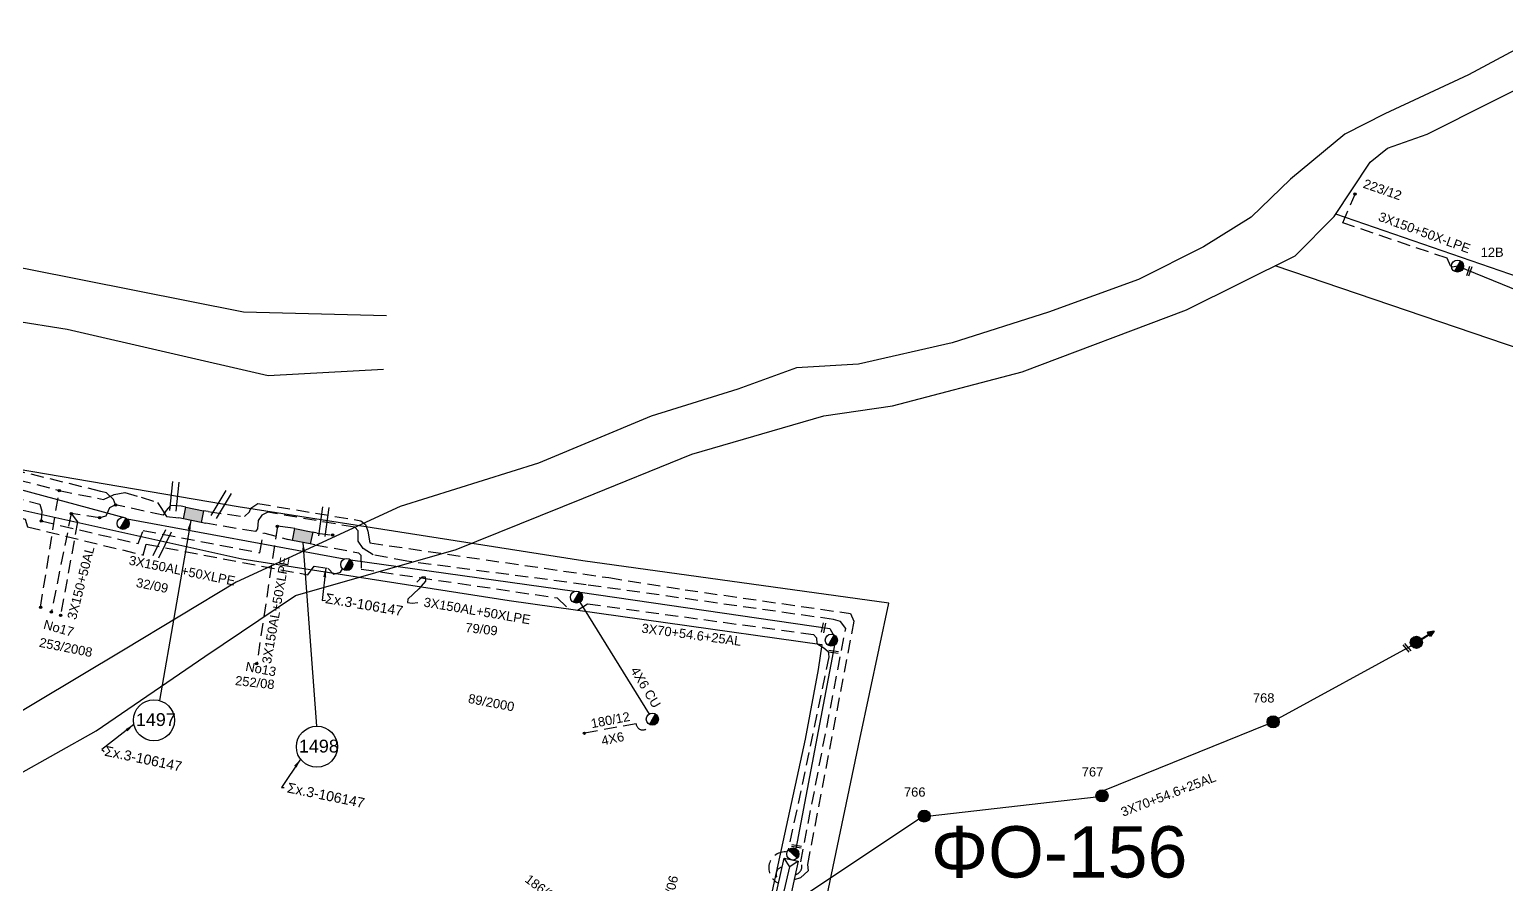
# Model space of a CAD drawing. Header units: millimetres. Extents: x 911 to 5440, y 753 to 2084.
# Drawn here: x 2510.5 to 2798.2, y 1354.2 to 1520.7 of the extents above; entities that cross this region are included whole.
import ezdxf

# ---------------------------------------------------------------- set-up
doc = ezdxf.new("R2010")
doc.units = ezdxf.units.MM
doc.linetypes.add('DASHED', pattern=[19.05, 12.7, -6.35])
for name, color, linetype in [('Link Box 4 Διευθύνσεων', 7, 'Continuous'), ('Άγνωστα', 7, 'Continuous'), ('Επίτονοι', 7, 'Continuous'), ('Επιγραφές - Σχήματα', 7, 'Continuous'), ('Καλώδια ΧΤ   3x150+50AL', 7, 'DASHED'), ('Καλώδια ΧΤ   3x150AL+50CU XLPE', 7, 'DASHED'), ('Καλώδια ΧΤ   3x150AL+50XLPE', 7, 'DASHED'), ('Καλώδια ΧΤ   4x6CU', 7, 'DASHED'), ('Μηχανική τομή', 7, 'Continuous'), ('Στύλος Ξύλινος', 7, 'Continuous'), ('Στύλος Ξύλινος @ 1', 7, 'Continuous'), ('Στύλος ΦΜ', 7, 'Continuous'), ('Στύλος ΦΜ @ 1', 7, 'Continuous'), ('Συνδέσεις', 7, 'Continuous'), ('Συνεστραμμένα ΧΤ   3x70+54.6+25 AL', 7, 'SYN_LINE'), ('Τομή', 7, 'Continuous'), ('Υποσταθμός εναέριος 2 στύλων', 7, 'Continuous'), ('Υποσταθμός πόλεως', 7, 'Continuous'), ('Υπόβαθρο ΔΕΗ', 7, 'Continuous'), ('Υπόγεια καλώδια Παροχών ΧΤ   4x6', 7, 'DASHED')]:
    doc.layers.add(name, color=color, linetype=linetype)
doc.styles.get("Standard").update_dxf_attribs({"font": 'arial.ttf'})
doc.linetypes.add('REMA', pattern='A,0.1,[130,ltypeshp.shx,S=0.1,R=0,X=0,Y=0.1],0.15,0.1,[130,ltypeshp.shx,S=0.05,R=0,X=0,Y=0.05],0.15', length=0.5)
doc.linetypes.add('SYN_LINE', pattern='A,0.5,-0.0001,["/\\/\\/\\/",Standard,S=0.1,R=0,X=0,Y=-0.05],-0.25', length=0.7501)
doc.dimstyles.new('ISO-25', dxfattribs={"dimtxt": 2.5, "dimasz": 1.8, "dimexe": 1.25, "dimexo": 0.625, "dimtad": 1, "dimtxsty": 'Standard', "dimcen": 1.8, "dimadec": 0, "dimazin": 0, "dimtfac": 1, "dimtmove": 0, "dimatfit": 3, "dimfxl": 1.25, "dimarcsym": 0})

# ---------------------------------------------------------------- blocks, each defined once
blk = doc.blocks.new('ΥΠΑΡΧΩΝ ΤΣΙΜΕΝΤΕΝΙΟΣ ΣΤΥΛΟΣ')
at = {"layer": 'Στύλος ΦΜ'}
blk.add_hatch(color=7, dxfattribs=at).paths.add_polyline_path([(-1.29, -2.28, 0.574793), (2.62, 0, 0.268822), (1.3, 2.27)])
at = {"layer": 'Στύλος ΦΜ', "color": 7}
blk.add_line((-1.29, -2.28), (1.3, 2.27), dxfattribs=at)
blk.add_circle((0, 0), 2.62, dxfattribs=at)
at = {"layer": 'Στύλος ΦΜ', "flags": 4}
for tag, p in [('ΤΥΠΟΣ', (-4.91, 3.03)), ('ΑΡΙΘΜΟΣ', (-4.68, 8.05))]:
    blk.add_attdef(tag, p, '', height=4, dxfattribs=at)
blk = doc.blocks.new('ΥΠΑΡΧΩΝ ΞΥΛΙΝΟΣ ΣΤΥΛΟΣ')
at = {"layer": 'Στύλος Ξύλινος'}
h = blk.add_hatch(color=7, dxfattribs=at)
h.paths.add_polyline_path([(-2.62, 0, 0.270008), (-1.29, -2.28), (1.3, 2.27, 0.576266)])
h.paths.add_polyline_path([(-1.29, -2.28, 0.574793), (2.62, 0, 0.268822), (1.3, 2.27)])
at = {"layer": 'Στύλος Ξύλινος', "color": 7}
blk.add_line((-1.29, -2.28), (1.3, 2.27), dxfattribs=at)
blk.add_circle((0, 0), 2.62, dxfattribs=at)
at = {"layer": 'Στύλος Ξύλινος', "flags": 4}
for tag, p in [('ΑΡΙΘΜΟΣ', (-4.91, 8.6)), ('ΤΥΠΟΣ', (-4.85, 3.39))]:
    blk.add_attdef(tag, p, '', height=4, dxfattribs=at)
blk = doc.blocks.new('ΕΠΙΤΟΝΟΣ')
at = {"layer": 'Επίτονοι', "lineweight": 40, "ltscale": 40}
blk.add_hatch(color=256, dxfattribs=at).paths.add_polyline_path([(-1.13, 6.47), (0, 9.1), (1.13, 6.47)])
for p, q in [((-1.13, 6.47), (0, 9.1)), ((1.13, 6.47), (-1.13, 6.47)), ((-1.13, 6.47), (0, 6.47)), ((0, 9.1), (1.13, 6.47)), ((0, 6.47), (0, 0))]:
    blk.add_line(p, q, dxfattribs=at)
blk = doc.blocks.new('LINK BOX 4 ΑΝΑΧΩΡΗΣΕΩΝ')
at = {"layer": 'Link Box 4 Διευθύνσεων', "ltscale": 40}
blk.add_hatch(color=256, dxfattribs=at).paths.add_polyline_path([(-3.54, 0), (-3.54, -4.67), (3.54, -4.67), (3.54, 0)])
for p, q in [((-3.54, 0), (-5.33, 0)), ((5.33, 0), (3.54, 0)), ((-3.54, -4.67), (-5.33, -4.67)), ((5.33, -4.67), (3.54, -4.67))]:
    blk.add_line(p, q, dxfattribs=at)
blk.add_lwpolyline([(-3.54, -4.67), (-3.54, 0), (3.54, 0), (3.54, -4.67)], close=True, dxfattribs=at)
blk = doc.blocks.new('ΜΗΧΑΝΙΚΗ ΤΟΜΗ')
at = {"layer": 'Μηχανική τομή', "ltscale": 40}
for p, q in [((-1.89, 0.78), (1.89, 0.78)), ((1.89, 0), (-1.89, 0))]:
    blk.add_line(p, q, dxfattribs=at)
blk = doc.blocks.new('ΤΟΜΗ')
at = {"layer": 'Τομή', "ltscale": 40}
for p, q in [((-5.68, 0), (5.68, 0)), ((5.68, -2.33), (-5.68, -2.33))]:
    blk.add_line(p, q, dxfattribs=at)
blk = doc.blocks.new('_ΣΥΝΔΕΣΗ')
at = {"layer": 'Συνδέσεις', "linetype": 'SYN_LINE', "ltscale": 40}
blk.add_hatch(color=256, dxfattribs=at).paths.add_polyline_path([(0.5, -0.01, 1), (-0.5, -0.01, 1)])
at = {"layer": 'Συνδέσεις'}
blk.add_circle((0, -0.01), 0.5, dxfattribs=at)
blk = doc.blocks.new('ΥΠΟΣΤΑΘΜΟΣ ΕΝΑΕΡΙΟΣ ΕΠΙ 2 ΣΤΥΛΩΝ')
at = {"layer": 'Υποσταθμός εναέριος 2 στύλων', "linetype": 'Continuous'}
for points in [[(-11.97, -2.11, 0.574793), (-8.45, -0.07, 0.268822), (-9.64, 1.98)], [(9.68, -2.15, 0.574793), (13.19, -0.1, 0.268822), (12.01, 1.95)]]:
    blk.add_hatch(color=256, dxfattribs=at).paths.add_polyline_path(points)
for p, q in [((-11.97, -2.11), (-9.64, 1.98)), ((9.68, -2.15), (12.01, 1.95))]:
    blk.add_line(p, q, dxfattribs=at)
for centre in [(-10.81, -0.07), (10.84, -0.1)]:
    blk.add_circle(centre, 2.36, dxfattribs=at)
at = {"layer": 'Υποσταθμός πόλεως', "linetype": 'Continuous', "ltscale": 40}
blk.add_lwpolyline([(-8.57, 2.82), (8.57, 2.82), (8.57, -2.82), (-8.57, -2.82)], close=True, dxfattribs=at)
for points in [[(-5.75, 0), (-8.57, 2.82)], [(-8.57, -2.82), (-5.75, 0)], [(-5.75, 0), (5.75, 0)], [(5.75, 0), (8.57, 2.82)], [(8.57, -2.82), (5.75, 0)]]:
    blk.add_lwpolyline(points, dxfattribs=at)
at = {"layer": 'Υποσταθμός εναέριος 2 στύλων', "ltscale": 40, "flags": 1}
for tag, p in [('ΜΕΤΑΣΧΗΜΑΤΙΣΜΟΣ', (14.09, 2.51)), ('ΙΣΧΥΣ', (14.07, -0.28)), ('ΑΡΙΘΜΟΣ', (14.19, -3))]:
    blk.add_attdef(tag, p, '', height=1.8, dxfattribs=at)

msp = doc.modelspace()

# ---------------------------------------------------------------- linework, layer by layer
at = {"layer": 'Άγνωστα', "color": 1, "linetype": 'DASHED', "ltscale": 0.2}
msp.add_lwpolyline([(2512.62, 1408.22), (2516.26, 1430.94)], dxfattribs=at)
at = {"layer": 'Επιγραφές - Σχήματα'}
msp.add_lwpolyline([(2585.92, 1413.06), (2586.99, 1414.15), (2587.54, 1414.15), (2587.62, 1413.27), (2586.31, 1411.77), (2584.2, 1409.8), (2584.1, 1409.14), (2585, 1408.97), (2586.16, 1409.16)], dxfattribs=at)
for centre in [(2534.72, 1386.19), (2566.47, 1381.04)]:
    msp.add_circle(centre, 4, dxfattribs=at)
at = {"layer": 'Καλώδια ΧΤ   3x150+50AL', "color": 173, "ltscale": 0.2}
for points in [[(2527.26, 1428.15), (2526.83, 1429.22), (2525.49, 1430.46), (2524.37, 1430.78), (2496.24, 1437.67), (2487.52, 1439.84), (2487.48, 1441.37), (2486.38, 1442.63), (2484.2, 1443.48), (2443.96, 1455.24), (2439.69, 1441.6)], [(2540.05, 1427.88), (2537.96, 1428.05), (2537.08, 1427.07), (2536.51, 1426.12), (2527.26, 1428.15), (2526.09, 1427.58), (2525.37, 1425.96), (2524.14, 1425.63), (2518.6, 1426.46), (2514.74, 1407.29)], [(2518.6, 1426.46), (2519.84, 1424.87), (2516.52, 1406.62)]]:
    msp.add_lwpolyline(points, dxfattribs=at)
at = {"layer": 'Καλώδια ΧΤ   3x150+50AL', "color": 1, "ltscale": 0.2}
msp.add_lwpolyline([(2441.17, 1441.15), (2444.98, 1453.2), (2485.69, 1441.38), (2486.15, 1440.58), (2486.08, 1438.84), (2516.26, 1430.94), (2524.88, 1429.2), (2526.97, 1430.14), (2529.03, 1430.53), (2532.24, 1429.65), (2535.39, 1428.59), (2536.05, 1427.62), (2537.15, 1425.91), (2539.59, 1425.6)], dxfattribs=at)
at = {"layer": 'Καλώδια ΧΤ   3x150AL+50CU XLPE', "color": 5, "ltscale": 0.2}
msp.add_lwpolyline([(2788.71, 1474.66), (2787.73, 1474.43), (2787.34, 1474.69), (2786.68, 1476.19), (2766.35, 1483.07), (2768.75, 1488.69)], dxfattribs=at)
at = {"layer": 'Καλώδια ΧΤ   3x150AL+50XLPE', "color": 133, "ltscale": 0.2}
for points in [[(2442.8, 1440.65), (2446.26, 1451.06), (2484.34, 1439.69), (2485.39, 1436.03), (2492.08, 1433.68), (2512.46, 1428.29), (2512.85, 1426.9), (2512.77, 1425.01), (2531.66, 1420.59), (2532.61, 1423.16), (2555.32, 1418.82), (2556.05, 1422.68), (2560.84, 1421.41)], [(2561.3, 1423.7), (2558.76, 1423.97), (2554.75, 1397.2)]]:
    msp.add_lwpolyline(points, dxfattribs=at)
at = {"layer": 'Καλώδια ΧΤ   3x150AL+50XLPE', "color": 27, "ltscale": 0.2}
msp.add_lwpolyline([(2447.5, 1439.22), (2448.44, 1441.99), (2473.36, 1435.45), (2496.87, 1428.8), (2509.64, 1425.37), (2510.09, 1423.88), (2532.6, 1418.38), (2533.23, 1420.5), (2564.71, 1414.52), (2565.93, 1416.2), (2568.67, 1415.77), (2569.71, 1414.64), (2571.09, 1415.04), (2571.45, 1415.7)], dxfattribs=at)
at = {"layer": 'Καλώδια ΧΤ   3x150AL+50XLPE', "color": 6, "ltscale": 0.2}
msp.add_lwpolyline([(2545.27, 1426.84), (2552.36, 1425.85), (2553.32, 1426.78), (2553.62, 1427.52), (2554.95, 1428.41), (2575.05, 1425.06), (2575.92, 1424.35), (2576.38, 1423.04), (2576.81, 1420.73), (2623.34, 1413.97), (2638.2, 1411.62), (2670.45, 1406.98), (2671.09, 1405.51), (2662.06, 1358.07), (2662.18, 1356.88), (2660.67, 1355.47), (2659.46, 1355.11)], dxfattribs=at)
at = {"layer": 'Καλώδια ΧΤ   3x150AL+50XLPE', "color": 62, "ltscale": 0.2}
msp.add_lwpolyline([(2659.68, 1356.11, 0.494995), (2660.75, 1358.61), (2669.5, 1404.08), (2668.46, 1405.45), (2667.13, 1405.83), (2618.95, 1412.59), (2583.99, 1417.16), (2577.45, 1418.41), (2575.46, 1419.66), (2574.54, 1421.06), (2574.48, 1423.11), (2573.84, 1423.78), (2556.88, 1426.72), (2555.75, 1426.11), (2555.02, 1425.1), (2554.89, 1423.46), (2554.49, 1422.94), (2544.81, 1424.55)], format="xyb", dxfattribs=at)
at = {"layer": 'Καλώδια ΧΤ   3x150AL+50XLPE', "color": 2, "ltscale": 0.2}
for points in [[(2566.52, 1422.65), (2569.52, 1422.28)], [(2566.06, 1420.36), (2574.58, 1418.82), (2575.02, 1418.33), (2575.07, 1415.65), (2613.29, 1410.03), (2615.55, 1407.87), (2617.22, 1407.64), (2619.22, 1408.88), (2663.2, 1402.89), (2663.78, 1402.27), (2663.88, 1401.14), (2665.21, 1400.33), (2666.08, 1399.59), (2666.21, 1398.55), (2658.31, 1360.94)]]:
    msp.add_lwpolyline(points, dxfattribs=at)
msp.add_arc((2657.68, 1357.37), 3.18, 82.9544, 246.8389, dxfattribs=at)
at = {"layer": 'Καλώδια ΧΤ   3x150AL+50XLPE', "color": 5, "ltscale": 0.2}
msp.add_arc((2657.25, 1356.24), 1.32, 95.8964, 239.1131, dxfattribs=at)
at = {"layer": 'Καλώδια ΧΤ   4x6CU', "color": 7, "linetype": 'SYN_LINE', "ltscale": 20}
msp.add_line((2617.67, 1409.19), (2631.21, 1387.41), dxfattribs=at)
at = {"layer": 'Συνεστραμμένα ΧΤ   3x70+54.6+25 AL', "color": 5, "linetype": 'SYN_LINE', "ltscale": 20}
msp.add_lwpolyline([(2847.88, 1454.67), (2807.64, 1466.9), (2788.71, 1474.66)], dxfattribs=at)
at = {"layer": 'Συνεστραμμένα ΧΤ   3x70+54.6+25 AL', "color": 85, "ltscale": 20}
for points in [[(2480.23, 1438.2), (2486.04, 1437.24), (2528.9, 1425.7)], [(2529.47, 1425.45), (2571.78, 1417.61)], [(2573.04, 1417.44), (2616.68, 1411.31)], [(2753.76, 1386.54), (2779.7, 1400.72)], [(2719.89, 1372.55), (2751.69, 1385.46)], [(2685.98, 1367.57), (2718.28, 1371.27)], [(2657.99, 1349.78), (2683.77, 1366.97)]]:
    msp.add_lwpolyline(points, dxfattribs=at)
at = {"layer": 'Συνεστραμμένα ΧΤ   3x70+54.6+25 AL', "color": 5, "ltscale": 20}
for points in [[(2617.78, 1411.11), (2666.41, 1404.04), (2667.08, 1402.92)], [(2667.34, 1400.83), (2659.8, 1361.15)]]:
    msp.add_lwpolyline(points, dxfattribs=at)
at = {"layer": 'Υπόβαθρο ΔΕΗ', "ltscale": 0.2}
for p, q in [((2860.91, 1451.65), (2764.98, 1484.79)), ((2816.47, 1453.17), (2753.16, 1474.7))]:
    msp.add_line(p, q, dxfattribs=at)
for points in [[(2580.06, 1464.98), (2552.14, 1465.71), (2510.03, 1474.06), (2492.44, 1477.33), (2467.05, 1478.78), (2437.6, 1475.51), (2429.95, 1472.97), (2442.87, 1493.09), (2486.45, 1562.6), (2502.14, 1564.89), (2537.96, 1569.62), (2546.28, 1576.22), (2586.96, 1613.28), (2600.53, 1626.68)], [(2766.43, 1337.98), (2773.24, 1342.89), (2792.66, 1309.21), (2779.91, 1277.99), (2773.03, 1280.94), (2724.76, 1299.2), (2660.06, 1324.21), (2672.28, 1382.53), (2677.89, 1408.97), (2618.26, 1417.24), (2551.11, 1427.78), (2493.5, 1437.56), (2425.51, 1460.7), (2430.69, 1464.07), (2446.51, 1467.27), (2461.79, 1468.33), (2485.98, 1467.46), (2517.82, 1462.4), (2556.98, 1453.35), (2579.47, 1454.59)]]:
    msp.add_lwpolyline(points, dxfattribs=at)
at = {"layer": 'Υπόβαθρο ΔΕΗ', "linetype": 'REMA', "ltscale": 5}
for points in [[(2803.55, 1518.73), (2790.87, 1511.89), (2774.54, 1504.32), (2766.72, 1500.34), (2756.17, 1491.56), (2748.5, 1484.2), (2739.22, 1478.39), (2726.53, 1472.07), (2709.03, 1465.66), (2690.21, 1459.74), (2671.98, 1455.54), (2659.94, 1454.81), (2648.46, 1450.69), (2631.59, 1445.42), (2609.65, 1436.27), (2582.69, 1427.85), (2550.73, 1413.11), (2528.78, 1399.84), (2494.75, 1379.5)], [(2507.74, 1375.27), (2523.47, 1384.15), (2544.66, 1398.63), (2562.31, 1410.52), (2593.6, 1419.46), (2618.4, 1429.43), (2639.49, 1438.03), (2665.24, 1445.47), (2678.59, 1447.46), (2703.91, 1454.07), (2735.91, 1466.11), (2757.06, 1476.65), (2764.65, 1484.29), (2771.65, 1494.9), (2775.09, 1497.62), (2782.79, 1500.33), (2807.88, 1512.93)]]:
    msp.add_lwpolyline(points, dxfattribs=at)
at = {"layer": 'Υπόβαθρο ΔΕΗ', "ltscale": 0.2}
msp.add_lwpolyline([(2302.74, 1204.68), (2284.48, 1222.47), (2311.88, 1270.42), (2326.94, 1296.71), (2344.41, 1326.14), (2376.83, 1382.53), (2413.74, 1447.83, -0.262067), (2421.88, 1452.76), (2508.01, 1427.39), (2551.87, 1417.61), (2603.9, 1409.53), (2664.87, 1400.98), (2664.15, 1396.06), (2661.58, 1382.53), (2649.52, 1327.01), (2605.6, 1322.4), (2559.61, 1286.5), (2532.35, 1263.09), (2490.91, 1222.56), (2480.02, 1201.04), (2455.19, 1216.36)], format="xyb", dxfattribs=at)
at = {"layer": 'Υπόγεια καλώδια Παροχών ΧΤ   4x6', "color": 0, "linetype": 'DASHED', "ltscale": 0.2}
msp.add_lwpolyline([(2631.25, 1385.39, -0.877105), (2628.66, 1385.51), (2621.15, 1384.14), (2618.58, 1383.68)], format="xyb", dxfattribs=at)

# ---------------------------------------------------------------- block references
at = {"layer": 'Link Box 4 Διευθύνσεων', "xscale": 0.4999999999999276, "yscale": 0.4999999999999276, "zscale": 0.4999999999999276, "rotation": 348.6624092864569}
for p in [(2542.66, 1427.36), (2563.91, 1423.18)]:
    msp.add_blockref('LINK BOX 4 ΑΝΑΧΩΡΗΣΕΩΝ', p, dxfattribs=at)
at = {"layer": 'Επίτονοι', "xscale": 0.4499999999997721, "yscale": 0.4499999999997721, "zscale": 0.4499999999997721, "rotation": 302.1085805107187}
msp.add_blockref('ΕΠΙΤΟΝΟΣ', (2780.68, 1401.37), dxfattribs=at)
at = {"layer": 'Μηχανική τομή'}
for p, xscale, yscale, zscale, rotation in [((2790.8, 1473.74), 0.4999999999999801, 0.4999999999999801, 0.4999999999999801, 250.6291773547065), ((2664.97, 1404.25), 0.5000000000003456, 0.5000000000003456, 0.5000000000003456, 259.0141556377381), ((2667.13, 1399.72), 0.5000000000003018, 0.5000000000003018, 0.5000000000003018, 171.079057558962), ((2778.7, 1400.17), 0.4999999999999801, 0.4999999999999801, 0.4999999999999801, 310.140602159455), ((2659.93, 1361.84), 0.5000000000003018, 0.5000000000003018, 0.5000000000003018, 171.079057558962)]:
    msp.add_blockref('ΜΗΧΑΝΙΚΗ ΤΟΜΗ', p, dxfattribs=dict(at, xscale=xscale, yscale=yscale, zscale=zscale, rotation=rotation))
at = {"layer": 'Στύλος Ξύλινος @ 1', "ltscale": 40, "xscale": 0.4499999999998181, "yscale": 0.4499999999998181, "zscale": 0.4499999999998181}
msp.add_blockref('ΥΠΑΡΧΩΝ ΞΥΛΙΝΟΣ ΣΤΥΛΟΣ', (2780.68, 1401.37), dxfattribs=at)
at = {"layer": 'Στύλος Ξύλινος @ 1', "ltscale": 40}
ref = msp.add_blockref('ΥΠΑΡΧΩΝ ΞΥΛΙΝΟΣ ΣΤΥΛΟΣ', (2752.79, 1385.88), dxfattribs=dict(at, xscale=0.4499999999998181, yscale=0.4499999999998181, zscale=0.4499999999998181))
ref.add_attrib('ΤΥΠΟΣ', '768', (2748.84, 1389.65), dxfattribs={"layer": 'Στύλος Ξύλινος', "height": 1.8, "flags": 4})
ref = msp.add_blockref('ΥΠΑΡΧΩΝ ΞΥΛΙΝΟΣ ΣΤΥΛΟΣ', (2719.44, 1371.47), dxfattribs=dict(at, xscale=0.4499999999998181, yscale=0.4499999999998181, zscale=0.4499999999998181))
ref.add_attrib('ΤΥΠΟΣ', '767', (2715.49, 1375.24), dxfattribs={"layer": 'Στύλος Ξύλινος', "height": 1.8, "flags": 4})
ref = msp.add_blockref('ΥΠΑΡΧΩΝ ΞΥΛΙΝΟΣ ΣΤΥΛΟΣ', (2684.8, 1367.53), dxfattribs=dict(at, xscale=0.4499999999998181, yscale=0.4499999999998181, zscale=0.4499999999998181))
ref.add_attrib('ΤΥΠΟΣ', '766', (2680.85, 1371.31), dxfattribs={"layer": 'Στύλος Ξύλινος', "height": 1.8, "flags": 4})
at = {"layer": 'Στύλος ΦΜ @ 1', "ltscale": 40}
ref = msp.add_blockref('ΥΠΑΡΧΩΝ ΤΣΙΜΕΝΤΕΝΙΟΣ ΣΤΥΛΟΣ', (2788.71, 1474.66), dxfattribs=dict(at, xscale=0.4499999999998181, yscale=0.4499999999998181, zscale=0.4499999999998181))
ref.add_attrib('ΤΥΠΟΣ', '12B', (2793.21, 1476.45), dxfattribs={"layer": 'Στύλος ΦΜ', "height": 1.8, "flags": 4})
at = {"layer": 'Στύλος ΦΜ @ 1', "ltscale": 40, "xscale": 0.4499999999998181, "yscale": 0.4499999999998181, "zscale": 0.4499999999998181}
for p in [(2528.71, 1424.54), (2572.28, 1416.54), (2617.05, 1410.19), (2666.69, 1401.81), (2631.83, 1386.41)]:
    msp.add_blockref('ΥΠΑΡΧΩΝ ΤΣΙΜΕΝΤΕΝΙΟΣ ΣΤΥΛΟΣ', p, dxfattribs=at)
at = {"layer": 'Συνδέσεις', "xscale": 0.4499999999998181, "yscale": 0.4499999999998181, "zscale": 0.4499999999998181}
for p in [(2768.75, 1488.69), (2516.26, 1430.94), (2527.26, 1428.15), (2512.77, 1425.01), (2518.6, 1426.46), (2524.14, 1425.63), (2558.76, 1423.97), (2569.52, 1422.28), (2512.62, 1408.22), (2514.74, 1407.29), (2516.52, 1406.62), (2554.75, 1397.2), (2618.58, 1383.68)]:
    msp.add_blockref('_ΣΥΝΔΕΣΗ', p, dxfattribs=at)
at = {"layer": 'Τομή'}
for p, xscale, yscale, zscale, rotation in [((2539.29, 1429.75), 0.4999999999999653, 0.4999999999999653, 0.4999999999999653, 264.0490272235124), ((2548.32, 1427.93), 0.4999999999999568, 0.4999999999999568, 0.4999999999999568, 238.9920635271503), ((2568.4, 1424.79), 0.5000000000000012, 0.5000000000000012, 0.5000000000000012, 262.5689635660781), ((2536.85, 1420.29), 0.4999999999999644, 0.4999999999999644, 0.4999999999999644, 243.7531727256683)]:
    msp.add_blockref('ΤΟΜΗ', p, dxfattribs=dict(at, xscale=xscale, yscale=yscale, zscale=zscale, rotation=rotation))
at = {"layer": 'Υποσταθμός εναέριος 2 στύλων', "xscale": 0.5000000000000377, "yscale": 0.5000000000000377, "zscale": 0.5000000000000377, "rotation": 77.50475869028264}
msp.add_blockref('ΥΠΟΣΤΑΘΜΟΣ ΕΝΑΕΡΙΟΣ ΕΠΙ 2 ΣΤΥΛΩΝ', (2657.96, 1354.86), dxfattribs=at)

# ---------------------------------------------------------------- texts
at = {"layer": 'Επιγραφές - Σχήματα', "color": 7, "char_height": 1.8}
for s, insert, width, attachment_point, rotation in [('223/12', (2770.75, 1491.67), 18.955, 1, 340.9116), ('32/09', (2531.47, 1413.95), 168.3718, 1, 348.7967), ('{\\H1.083x;\\C256;Σx.3-106147}', (2575.69, 1408.71), 27.8484, 5, 350.4378), ('No17', (2513.53, 1405.8), 168.3718, 1, 344.3775), ('79/09', (2595.51, 1405.17), 168.3718, 1, 353.7989), ('253/2008', (2512.59, 1402.29), 168.3718, 1, 348.7967), ('No13', (2552.77, 1397.6), 168.3718, 1, 349.3797), ('252/08', (2550.66, 1394.85), 168.3718, 1, 353.7989), ('89/2000', (2596.15, 1391.37), 168.3718, 1, 349.2437), ('{\\H1.083x;\\C256;Σx.3-106147}', (2532.65, 1378.69), 27.8484, 5, 348.2232), ('{\\H1.083x;\\C256;Σx.3-106147}', (2568.23, 1371.56), 27.8484, 5, 348.4015), ('186/04', (2607.9, 1356.32), 168.3718, 1, 323.086), ('21/06', (2633.59, 1350.03), 168.3718, 1, 75.4504)]:
    msp.add_mtext(s, dxfattribs=dict(at, insert=insert, width=width, attachment_point=attachment_point, rotation=rotation))
at = {"layer": 'Επιγραφές - Σχήματα', "attachment_point": 1}
for s, insert, char_height, width in [('1497', (2531.2, 1387.57), 2.5, 8.2063), ('1498', (2562.96, 1382.41), 2.5, 8.2063), ('ΦΟ-156', (2686.1, 1365.56), 10, 11.1692)]:
    msp.add_mtext(s, dxfattribs=dict(at, insert=insert, char_height=char_height, width=width))
at = {"layer": 'Καλώδια ΧΤ   3x150+50AL', "color": 7, "char_height": 1.8, "attachment_point": 1}
for s, insert, width, rotation in [('3X150+50X-LPE', (2773.74, 1485.25), 16.5963, 339.9665), ('3X150+50AL', (2517.79, 1406.11), 168.3718, 75.6435)]:
    msp.add_mtext(s, dxfattribs=dict(at, insert=insert, width=width, rotation=rotation))
at = {"layer": 'Καλώδια ΧΤ   3x150AL+50XLPE', "color": 7, "char_height": 1.8, "width": 27.8484, "attachment_point": 5}
for insert, rotation in [((2540.21, 1415.34), 348.6932), ((2558.45, 1407.6), 80.0743), ((2597.69, 1407.49), 350.4457)]:
    msp.add_mtext('3X150AL+50XLPE', dxfattribs=dict(at, insert=insert, rotation=rotation))
at = {"layer": 'Συνεστραμμένα ΧΤ   3x70+54.6+25 AL', "color": 7, "char_height": 1.8, "attachment_point": 1}
for s, insert, width, rotation in [('3X70+54.6+25AL', (2629.87, 1405.06), 168.3718, 352.3727), ('4X6 CU', (2629.03, 1396.85), 12.507, 300.9781), ('180/12', (2619.7, 1386.4), 12.507, 10.9594), ('4X6', (2621.72, 1383.02), 12.507, 12.1247), ('3X70+54.6+25AL', (2722.89, 1369.07), 168.3718, 20.916)]:
    msp.add_mtext(s, dxfattribs=dict(at, insert=insert, width=width, rotation=rotation))

# ---------------------------------------------------------------- leaders
at = {"layer": 'Επιγραφές - Σχήματα'}
for points in [[(2541.89, 1425.13), (2535.8, 1390.04)], [(2563.76, 1420.83), (2566.36, 1385.04)], [(2568.18, 1415.85), (2567.5, 1409.53), (2568.13, 1409.57)], [(2530.8, 1385.36), (2524.59, 1380.5), (2525.05, 1380.08)], [(2563.28, 1378.63), (2559.54, 1373.08), (2560.08, 1373.11)]]:
    msp.add_leader(points, dimstyle='ISO-25', override={"dimgap": 0.625, "dimtad": 0}, dxfattribs=at)

doc.saveas('drawing.dxf')
